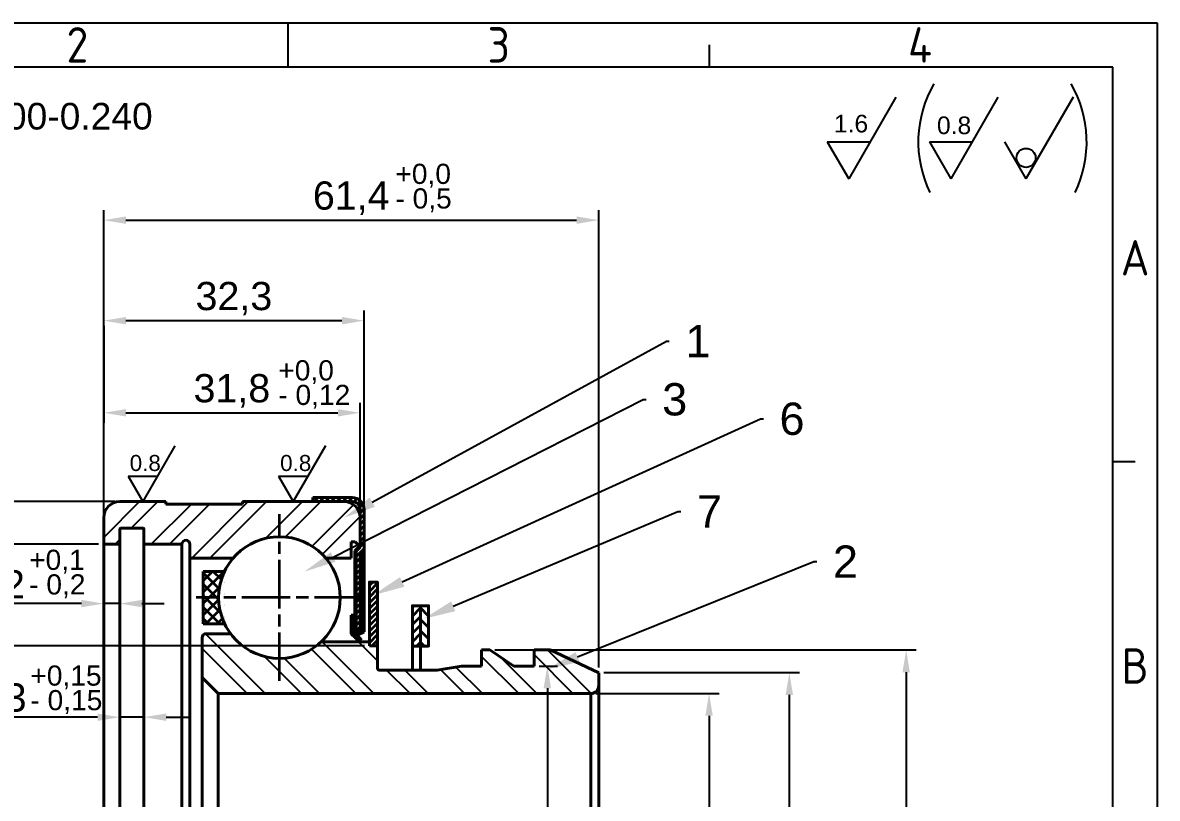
# Model space of a CAD drawing. Header units: millimetres. Extents: x 5113 to 5687, y 1135 to 1444.
# Drawn here: x 5193.7 to 5334.5, y 1347.5 to 1443.7 of the extents above; entities that cross this region are included whole.
import ezdxf
from ezdxf import colors
from ezdxf.entities.mleader import LeaderData, LeaderLine
from ezdxf.enums import TextEntityAlignment as Align
from ezdxf.math import Vec2, Vec3

# ---------------------------------------------------------------- set-up
doc = ezdxf.new("R2010")
doc.units = ezdxf.units.MM
doc.linetypes.add('ACAD_ISO02W100', pattern=[15, 12, -3])
doc.linetypes.add('AM_ISO08W050x2', pattern=[9, 6, -0.75, 1.5, -0.75])
for name, color, linetype, lineweight in [('AM_0', 7, 'Continuous', 40), ('AM_5', 1, 'Continuous', 25), ('AM_6', 2, 'Continuous', 35), ('AM_7', 4, 'Continuous', 35), ('AM_8', 40, 'ACAD_ISO02W100', 35)]:
    doc.layers.add(name, color=color, linetype=linetype, lineweight=lineweight)
doc.styles.add('ACISOTS', font='isocp.shx', dxfattribs={"height": 1})
doc.styles.get("Standard").update_dxf_attribs({"font": 'arial.ttf'})
doc.dimstyles.new('ISO-25', dxfattribs={"dimtxt": 3.5, "dimasz": 2.75, "dimexe": 1.25, "dimexo": 0.625, "dimtad": 1, "dimtxsty": 'Standard', "dimcen": 2.5, "dimadec": 0, "dimazin": 0, "dimtfac": 1, "dimtmove": 0, "dimatfit": 3, "dimfxl": 1, "dimarcsym": 0})

# ---------------------------------------------------------------- blocks, each defined once
blk = doc.blocks.new('*D21')
at = {"layer": 'AM_5', "color": 0, "lineweight": -2, "ltscale": 0.25, "transparency": 16777216}
for p, q in [((5203.79, 1382.95), (5203.79, 1420.47)), ((5265.19, 1363.74), (5265.19, 1420.47)), ((5206.54, 1419.22), (5262.44, 1419.22))]:
    blk.add_line(p, q, dxfattribs=at)
at = {"layer": 'AM_5', "color": 0, "ltscale": 0.25, "transparency": 16777216}
for points in [[(5206.54, 1419.68), (5206.54, 1418.76), (5203.79, 1419.22)], [(5262.44, 1419.68), (5262.44, 1418.76), (5265.19, 1419.22)]]:
    blk.add_solid(points, dxfattribs=at)
at = {"layer": 'Defpoints', "color": 0, "ltscale": 0.25, "transparency": 16777216}
for p in [(5265.19, 1419.22), (5203.79, 1382.33), (5265.19, 1363.12)]:
    blk.add_point(p, dxfattribs=at)
at = {"layer": 'AM_5', "color": 0, "ltscale": 0.25, "transparency": 16777216, "insert": (5234.49, 1421.95), "char_height": 3.5, "attachment_point": 5}
blk.add_mtext('61,4', dxfattribs=at)
blk = doc.blocks.new('*D22')
at = {"layer": 'AM_5', "color": 0, "lineweight": -2, "ltscale": 0.25, "transparency": 16777216}
for p, q in [((5203.79, 1393.88), (5203.79, 1408.01)), ((5236.09, 1383.95), (5236.09, 1408.01)), ((5206.54, 1406.76), (5233.34, 1406.76))]:
    blk.add_line(p, q, dxfattribs=at)
at = {"layer": 'AM_5', "color": 0, "ltscale": 0.25, "transparency": 16777216}
for points in [[(5206.54, 1407.22), (5206.54, 1406.3), (5203.79, 1406.76)], [(5233.34, 1407.22), (5233.34, 1406.3), (5236.09, 1406.76)]]:
    blk.add_solid(points, dxfattribs=at)
at = {"layer": 'Defpoints', "color": 0, "ltscale": 0.25, "transparency": 16777216}
for p in [(5236.09, 1406.76), (5203.79, 1393.26), (5236.09, 1383.33)]:
    blk.add_point(p, dxfattribs=at)
at = {"layer": 'AM_5', "color": 0, "ltscale": 0.25, "transparency": 16777216, "insert": (5219.94, 1409.49), "char_height": 3.5, "attachment_point": 5}
blk.add_mtext('32,3', dxfattribs=at)
blk = doc.blocks.new('*D23')
at = {"layer": 'AM_5', "color": 0, "lineweight": -2, "ltscale": 0.25, "transparency": 16777216}
for p, q in [((5203.79, 1406.13), (5203.79, 1394.09)), ((5235.59, 1382.95), (5235.59, 1396.59)), ((5206.54, 1395.34), (5232.84, 1395.34))]:
    blk.add_line(p, q, dxfattribs=at)
at = {"layer": 'AM_5', "color": 0, "ltscale": 0.25, "transparency": 16777216}
for points in [[(5206.54, 1395.79), (5206.54, 1394.88), (5203.79, 1395.34)], [(5232.84, 1395.79), (5232.84, 1394.88), (5235.59, 1395.34)]]:
    blk.add_solid(points, dxfattribs=at)
at = {"layer": 'Defpoints', "color": 0, "ltscale": 0.25, "transparency": 16777216}
for p in [(5203.79, 1406.76), (5235.59, 1395.34), (5235.59, 1382.33)]:
    blk.add_point(p, dxfattribs=at)
at = {"layer": 'AM_5', "color": 0, "ltscale": 0.25, "transparency": 16777216, "insert": (5219.69, 1398.06), "char_height": 3.5, "attachment_point": 5}
blk.add_mtext('31,8', dxfattribs=at)
blk = doc.blocks.new('*D13')
at = {"layer": 'AM_5', "color": 0, "lineweight": -2, "ltscale": 0.25, "transparency": 16777216}
for p, q in [((5203.79, 1372.17), (5203.79, 1372.93)), ((5205.79, 1372.17), (5205.79, 1372.93)), ((5201.04, 1371.68), (5190.88, 1371.68)), ((5205.79, 1371.68), (5203.79, 1371.68)), ((5208.54, 1371.68), (5211.29, 1371.68))]:
    blk.add_line(p, q, dxfattribs=at)
at = {"layer": 'AM_5', "color": 0, "ltscale": 0.25, "transparency": 16777216}
for points in [[(5201.04, 1372.14), (5201.04, 1371.23), (5203.79, 1371.68)], [(5208.54, 1372.14), (5208.54, 1371.23), (5205.79, 1371.68)]]:
    blk.add_solid(points, dxfattribs=at)
at = {"layer": 'Defpoints', "color": 0, "ltscale": 0.25, "transparency": 16777216}
for p in [(5203.79, 1371.55), (5205.79, 1371.68), (5205.79, 1371.55)]:
    blk.add_point(p, dxfattribs=at)
at = {"layer": 'AM_5', "color": 0, "ltscale": 0.25, "transparency": 16777216, "insert": (5192.66, 1374.07), "char_height": 3.5, "attachment_point": 5}
blk.add_mtext('2', dxfattribs=at)
blk = doc.blocks.new('*D14')
at = {"layer": 'AM_5', "color": 0, "lineweight": -2, "ltscale": 0.25, "transparency": 16777216}
for p, q in [((5205.79, 1358.03), (5205.79, 1358.85)), ((5208.79, 1358.03), (5208.79, 1358.85)), ((5203.04, 1357.6), (5191.1, 1357.6)), ((5208.79, 1357.6), (5205.79, 1357.6)), ((5211.54, 1357.6), (5214.29, 1357.6))]:
    blk.add_line(p, q, dxfattribs=at)
at = {"layer": 'AM_5', "color": 0, "ltscale": 0.25, "transparency": 16777216}
for points in [[(5203.04, 1358.06), (5203.04, 1357.14), (5205.79, 1357.6)], [(5211.54, 1358.06), (5211.54, 1357.14), (5208.79, 1357.6)]]:
    blk.add_solid(points, dxfattribs=at)
at = {"layer": 'Defpoints', "color": 0, "ltscale": 0.25, "transparency": 16777216}
for p in [(5205.79, 1357.4), (5208.79, 1357.6), (5208.79, 1357.4)]:
    blk.add_point(p, dxfattribs=at)
at = {"layer": 'AM_5', "color": 0, "ltscale": 0.25, "transparency": 16777216, "insert": (5192.87, 1360.01), "char_height": 3.5, "attachment_point": 5}
blk.add_mtext('3', dxfattribs=at)
blk = doc.blocks.new('*D24')
at = {"layer": 'AM_5', "color": 0, "lineweight": -2, "ltscale": 0.25, "transparency": 16777216}
for p, q in [((5205.16, 1384.33), (5153.18, 1384.33)), ((5154.43, 1381.58), (5154.43, 1261.48)), ((5205.16, 1258.73), (5153.18, 1258.73))]:
    blk.add_line(p, q, dxfattribs=at)
at = {"layer": 'AM_5', "color": 0, "ltscale": 0.25, "transparency": 16777216}
for points in [[(5153.97, 1381.58), (5154.88, 1381.58), (5154.43, 1384.33)], [(5153.97, 1261.48), (5154.88, 1261.48), (5154.43, 1258.73)]]:
    blk.add_solid(points, dxfattribs=at)
at = {"layer": 'Defpoints', "color": 0, "ltscale": 0.25, "transparency": 16777216}
for p in [(5205.79, 1384.33), (5154.43, 1258.73), (5205.79, 1258.73)]:
    blk.add_point(p, dxfattribs=at)
at = {"layer": 'AM_5', "color": 0, "ltscale": 0.25, "transparency": 16777216, "insert": (5151.64, 1321.19), "char_height": 3.5, "attachment_point": 5, "rotation": 90}
blk.add_mtext('%%C125,6', dxfattribs=at)
blk = doc.blocks.new('*D25')
at = {"layer": 'AM_5', "color": 0, "lineweight": -2, "ltscale": 0.25, "transparency": 16777216}
for p, q in [((5203.16, 1379.03), (5165.71, 1379.03)), ((5166.96, 1376.28), (5166.96, 1266.78)), ((5203.16, 1264.03), (5165.71, 1264.03))]:
    blk.add_line(p, q, dxfattribs=at)
at = {"layer": 'AM_5', "color": 0, "ltscale": 0.25, "transparency": 16777216}
for points in [[(5166.5, 1376.28), (5167.42, 1376.28), (5166.96, 1379.03)], [(5166.5, 1266.78), (5167.42, 1266.78), (5166.96, 1264.03)]]:
    blk.add_solid(points, dxfattribs=at)
at = {"layer": 'Defpoints', "color": 0, "ltscale": 0.25, "transparency": 16777216}
for p in [(5203.79, 1379.03), (5166.96, 1264.03), (5203.79, 1264.03)]:
    blk.add_point(p, dxfattribs=at)
at = {"layer": 'AM_5', "color": 0, "ltscale": 0.25, "transparency": 16777216, "insert": (5164.45, 1321.53), "char_height": 3.5, "attachment_point": 5, "rotation": 90}
blk.add_mtext('%%C115', dxfattribs=at)
blk = doc.blocks.new('*D17')
at = {"layer": 'AM_5', "color": 0, "lineweight": -2, "ltscale": 0.25, "transparency": 16777216}
for p, q in [((5264.81, 1360.53), (5280.12, 1360.53)), ((5278.87, 1357.78), (5278.87, 1285.28)), ((5264.81, 1282.53), (5280.12, 1282.53))]:
    blk.add_line(p, q, dxfattribs=at)
at = {"layer": 'AM_5', "color": 0, "ltscale": 0.25, "transparency": 16777216}
for points in [[(5278.41, 1357.78), (5279.33, 1357.78), (5278.87, 1360.53)], [(5278.41, 1285.28), (5279.33, 1285.28), (5278.87, 1282.53)]]:
    blk.add_solid(points, dxfattribs=at)
at = {"layer": 'Defpoints', "color": 0, "ltscale": 0.25, "transparency": 16777216}
for p in [(5264.19, 1360.53), (5264.19, 1282.53), (5278.87, 1282.53)]:
    blk.add_point(p, dxfattribs=at)
at = {"layer": 'AM_5', "color": 0, "ltscale": 0.25, "transparency": 16777216, "insert": (5276.36, 1321.53), "char_height": 3.5, "attachment_point": 5, "rotation": 90}
blk.add_mtext('%%c78', dxfattribs=at)
blk = doc.blocks.new('*D12')
at = {"layer": 'AM_5', "color": 0, "lineweight": -2, "ltscale": 0.25, "transparency": 16777216}
for p, q in [((5252.28, 1365.93), (5304.56, 1365.93)), ((5303.31, 1363.18), (5303.31, 1279.88)), ((5259.78, 1277.13), (5304.56, 1277.13))]:
    blk.add_line(p, q, dxfattribs=at)
at = {"layer": 'AM_5', "color": 0, "ltscale": 0.25, "transparency": 16777216}
for points in [[(5302.85, 1363.18), (5303.76, 1363.18), (5303.31, 1365.93)], [(5302.85, 1279.88), (5303.76, 1279.88), (5303.31, 1277.13)]]:
    blk.add_solid(points, dxfattribs=at)
at = {"layer": 'Defpoints', "color": 0, "ltscale": 0.25, "transparency": 16777216}
for p in [(5251.66, 1365.93), (5259.16, 1277.13), (5303.31, 1277.13)]:
    blk.add_point(p, dxfattribs=at)
at = {"layer": 'AM_5', "color": 0, "ltscale": 0.25, "transparency": 16777216, "insert": (5300.8, 1321.53), "char_height": 3.5, "attachment_point": 5, "rotation": 90}
blk.add_mtext('%%C89', dxfattribs=at)
blk = doc.blocks.new('*D18')
at = {"layer": 'AM_5', "color": 0, "lineweight": -2, "ltscale": 0.25, "transparency": 16777216}
for p, q in [((5265.81, 1363.12), (5290.07, 1363.12)), ((5288.82, 1360.37), (5288.82, 1282.69)), ((5265.81, 1279.94), (5290.07, 1279.94))]:
    blk.add_line(p, q, dxfattribs=at)
at = {"layer": 'AM_5', "color": 0, "ltscale": 0.25, "transparency": 16777216}
for points in [[(5288.36, 1360.37), (5289.28, 1360.37), (5288.82, 1363.12)], [(5288.36, 1282.69), (5289.28, 1282.69), (5288.82, 1279.94)]]:
    blk.add_solid(points, dxfattribs=at)
at = {"layer": 'Defpoints', "color": 0, "ltscale": 0.25, "transparency": 16777216}
for p in [(5265.19, 1363.12), (5265.19, 1279.94), (5288.82, 1279.94)]:
    blk.add_point(p, dxfattribs=at)
at = {"layer": 'AM_5', "color": 0, "ltscale": 0.25, "transparency": 16777216, "insert": (5286.31, 1321.53), "char_height": 3.5, "attachment_point": 5, "rotation": 90}
blk.add_mtext('%%C81', dxfattribs=at)
blk = doc.blocks.new('*D20')
at = {"layer": 'AM_5', "color": 0, "lineweight": -2, "ltscale": 0.25, "transparency": 16777216}
for p, q in [((5257.78, 1363.93), (5260.06, 1363.93)), ((5258.81, 1361.18), (5258.81, 1281.88)), ((5257.78, 1279.13), (5260.06, 1279.13))]:
    blk.add_line(p, q, dxfattribs=at)
at = {"layer": 'AM_5', "color": 0, "ltscale": 0.25, "transparency": 16777216}
for points in [[(5258.35, 1361.18), (5259.27, 1361.18), (5258.81, 1363.93)], [(5258.35, 1281.88), (5259.27, 1281.88), (5258.81, 1279.13)]]:
    blk.add_solid(points, dxfattribs=at)
at = {"layer": 'Defpoints', "color": 0, "ltscale": 0.25, "transparency": 16777216}
for p in [(5257.16, 1363.93), (5257.16, 1279.13), (5258.81, 1279.13)]:
    blk.add_point(p, dxfattribs=at)
at = {"layer": 'AM_5', "color": 0, "ltscale": 0.25, "transparency": 16777216, "insert": (5256.3, 1321.53), "char_height": 3.5, "attachment_point": 5, "rotation": 90}
blk.add_mtext('%%c87', dxfattribs=at)
blk = doc.blocks.new('*D68')
at = {"layer": 'AM_5', "color": 0, "lineweight": -2, "ltscale": 0.25, "transparency": 16777216}
for p, q in [((5236.12, 1366.43), (5177.72, 1366.43)), ((5178.97, 1363.68), (5178.97, 1279.38)), ((5236.12, 1276.63), (5177.72, 1276.63))]:
    blk.add_line(p, q, dxfattribs=at)
at = {"layer": 'AM_5', "color": 0, "ltscale": 0.25, "transparency": 16777216}
for points in [[(5178.51, 1363.68), (5179.43, 1363.68), (5178.97, 1366.43)], [(5178.51, 1279.38), (5179.43, 1279.38), (5178.97, 1276.63)]]:
    blk.add_solid(points, dxfattribs=at)
at = {"layer": 'Defpoints', "color": 0, "ltscale": 0.25, "transparency": 16777216}
for p in [(5236.75, 1366.43), (5178.97, 1276.63), (5236.75, 1276.63)]:
    blk.add_point(p, dxfattribs=at)
at = {"layer": 'AM_5', "color": 0, "ltscale": 0.25, "transparency": 16777216, "insert": (5176.18, 1321.53), "char_height": 3.5, "attachment_point": 5, "rotation": 90}
blk.add_mtext('%%c89,8', dxfattribs=at)

msp = doc.modelspace()

# ---------------------------------------------------------------- hatches: boundary and pattern name
at = {"layer": 'AM_5', "ltscale": 0.25}
h = msp.add_hatch(dxfattribs=at)
h.set_pattern_fill('ANSI32', color=256, scale=0.5)
h.set_pattern_definition([(45, (293.058, -15.095), (-3.367596, 3.367596), []), (45, (295.303, -15.095), (-3.367596, 3.367596), [])])
h.paths.add_polyline_path([(5235.59, 1382.33, 0.4142136), (5233.59, 1384.33), (5229.739, 1384.33), (5221.002, 1384.33), (5221.002, 1384.03), (5211.489, 1384.03), (5211.489, 1384.33), (5205.79, 1384.33, 0.4142136), (5203.79, 1382.33), (5203.79, 1379.03), (5205.79, 1379.03), (5205.79, 1381.03), (5208.79, 1381.03), (5208.79, 1379.03), (5213.49, 1379.03, -1), (5214.49, 1379.03), (5214.49, 1377.326), (5219.856, 1377.326, -0.4610599), (5231.324, 1377.326), (5234.49, 1377.326), (5234.49, 1379.326), (5234.99, 1379.326), (5235.29, 1379.026), (5235.343, 1379.026), (5235.59, 1379.152)])
h.paths.add_polyline_path([(5219.856, 1265.733), (5214.49, 1265.733), (5214.49, 1263.857), (5210.247, 1258.73), (5211.489, 1258.73), (5211.489, 1259.03), (5221.002, 1259.03), (5221.002, 1258.73), (5233.59, 1258.73, 0.4142136), (5235.59, 1260.73), (5235.59, 1264.033), (5235.29, 1264.033), (5234.99, 1263.733), (5234.49, 1263.733), (5234.49, 1265.733), (5231.324, 1265.733, -0.4610599)])
h = msp.add_hatch(dxfattribs=at)
h.set_pattern_fill('ANSI32', color=256, scale=0.5, angle=90)
h.set_pattern_definition([(135, (293.058, -15.095), (-3.367596, -3.367596), []), (135, (293.058, -12.85), (-3.367596, -3.367596), [])])
h.paths.add_polyline_path([(5219.522, 1367.953), (5216.49, 1367.953, 0.4142136), (5215.99, 1367.453), (5215.99, 1362.53), (5217.99, 1360.53), (5264.19, 1360.53, 0.4142136), (5265.19, 1361.53), (5265.19, 1363.118), (5259.159, 1365.93), (5257.159, 1365.93), (5257.159, 1363.93), (5254.659, 1363.93), (5251.659, 1365.93), (5250.659, 1365.93), (5250.659, 1363.93), (5248.159, 1363.93), (5245.159, 1363.43), (5237.996, 1363.43, -0.4142136), (5237.746, 1363.68), (5237.746, 1366.428), (5236.746, 1366.428), (5236.746, 1366.928), (5230.746, 1366.928, -0.4490336)])
h.paths.add_polyline_path([(5265.19, 1281.53, 0.4142136), (5264.19, 1282.53), (5230.213, 1282.53), (5232.928, 1276.132), (5236.746, 1276.132), (5236.746, 1276.632), (5237.746, 1276.632), (5237.746, 1279.38, -0.4142136), (5237.996, 1279.63), (5245.159, 1279.63), (5248.159, 1279.13), (5250.659, 1279.13), (5250.659, 1277.13), (5251.659, 1277.13), (5254.659, 1279.13), (5257.159, 1279.13), (5257.159, 1277.13), (5259.159, 1277.13), (5265.19, 1279.942)])
h.paths.add_polyline_path([(5230.213, 1282.53), (5217.99, 1282.53), (5215.99, 1280.53), (5215.99, 1275.606, 0.4142136), (5216.49, 1275.106), (5219.522, 1275.106, -0.4490336), (5230.746, 1276.132), (5232.928, 1276.132)])
at = {"layer": 'AM_8'}
h = msp.add_hatch(dxfattribs=at)
h.set_pattern_fill('_U', color=256, scale=0.5, angle=45, style=0, pattern_type=0)
h.set_pattern_definition([(45, (5119.0425, 1148.32116), (-0.3535534, 0.3535534), [])])
edge = h.paths.add_edge_path()
edge.add_line((5229.739, 1384.33), (5234.59, 1384.33))
edge.add_arc((5234.59, 1383.33), 1, 0, 90, ccw=False)
edge.add_line((5235.59, 1383.33), (5235.59, 1378.665))
edge.add_line((5235.59, 1378.665), (5235.09, 1378.165))
edge.add_line((5235.09, 1378.165), (5235.09, 1368.446))
edge.add_line((5235.09, 1368.446), (5235.59, 1368.446))
edge.add_line((5235.59, 1368.446), (5235.59, 1377.958))
edge.add_line((5235.59, 1377.958), (5236.09, 1378.458))
edge.add_line((5236.09, 1378.458), (5236.09, 1383.33))
edge.add_arc((5234.59, 1383.33), 1.5, 0, 90)
edge.add_line((5234.59, 1384.83), (5229.739, 1384.83))
edge.add_line((5229.739, 1384.83), (5229.739, 1384.33))
h = msp.add_hatch(dxfattribs=at)
h.set_pattern_fill('_U', color=256, scale=0.3, angle=45, style=0, double=1, pattern_type=0)
h.set_pattern_definition([(45, (5119.0425, 1148.32116), (-0.21213203, 0.21213203), []), (135, (5119.0425, 1148.32116), (-0.21213203, -0.21213203), [])])
h.paths.add_polyline_path([(5235.59, 1377.958), (5235.59, 1368.446), (5235.09, 1368.446), (5235.09, 1378.165), (5235.59, 1378.665), (5235.59, 1378.902), (5234.924, 1378.236), (5234.924, 1370.251), (5234.496, 1370.251), (5234.496, 1367.93), (5235.573, 1366.928), (5235.764, 1367.133), (5235.243, 1367.768), (5236.09, 1368.162), (5236.09, 1378.458)])
h = msp.add_hatch(dxfattribs=at)
h.set_pattern_fill('_U', color=256, angle=45, style=0, double=1, pattern_type=0)
h.set_pattern_definition([(45, (5119.0425, 1151.5538), (-0.7071068, 0.7071068), []), (135, (5119.0425, 1151.5538), (-0.7071068, -0.7071068), [])])
edge = h.paths.add_edge_path()
edge.add_arc((5225.59, 1372.43), 7.54, 154.44874, 205.65102, ccw=False)
edge.add_line((5218.787, 1375.682), (5216.13, 1375.682))
edge.add_line((5216.13, 1375.682), (5216.13, 1369.166))
edge.add_line((5216.13, 1369.166), (5218.792, 1369.166))
h = msp.add_hatch(dxfattribs=at)
h.set_pattern_fill('_U', color=256, scale=0.5, angle=45, style=0, pattern_type=0)
h.set_pattern_definition([(45, (5119.0425, 1151.5538), (-0.3535534, 0.3535534), [])])
h.paths.add_polyline_path([(5236.746, 1374.349), (5236.746, 1366.428), (5237.746, 1366.428), (5237.746, 1374.349)])
h = msp.add_hatch(dxfattribs=at)
h.set_pattern_fill('_U', color=256, scale=0.75, angle=45, style=0, pattern_type=0)
h.set_pattern_definition([(45, (5115.2735, 1151.0538), (-0.53033, 0.53033), [])])
h.paths.add_polyline_path([(5243.082, 1366.408), (5243.082, 1371.408), (5242.082, 1371.408), (5242.082, 1366.408)])
h = msp.add_hatch(dxfattribs=at)
h.set_pattern_fill('_U', color=256, angle=135, style=0, pattern_type=0)
h.set_pattern_definition([(135, (5115.2735, 1151.0538), (-0.7071068, -0.7071068), [])])
h.paths.add_polyline_path([(5244.082, 1366.408), (5244.082, 1371.408), (5243.082, 1371.408), (5243.082, 1366.408)])

# ---------------------------------------------------------------- linework, layer by layer
at = {"color": 135, "lineweight": 25}
for p, q in [((5113.354, 1443.702), (5334.454, 1443.702)), ((5226.654, 1438.202), (5226.654, 1443.702)), ((5334.454, 1443.702), (5334.454, 1134.602)), ((5278.904, 1438.202), (5278.904, 1440.952)), ((5331.704, 1389.252), (5328.954, 1389.252))]:
    msp.add_line(p, q, dxfattribs=at)
for p, q in [((5328.954, 1438.202), (5134.254, 1438.202)), ((5328.954, 1140.102), (5328.954, 1438.202))]:
    msp.add_line(p, q)
at = {"layer": 'AM_0'}
for p, q in [((5229.739, 1384.33), (5229.739, 1384.83)), ((5229.739, 1384.83), (5234.59, 1384.83)), ((5205.79, 1384.33), (5211.489, 1384.33)), ((5211.489, 1384.33), (5211.489, 1384.03)), ((5211.489, 1384.03), (5221.002, 1384.03)), ((5221.002, 1384.03), (5221.002, 1384.33)), ((5221.002, 1384.33), (5233.59, 1384.33)), ((5229.739, 1384.33), (5234.59, 1384.33)), ((5235.59, 1383.33), (5235.59, 1378.665)), ((5236.09, 1383.33), (5236.09, 1368.162)), ((5203.79, 1382.33), (5203.79, 1379.03)), ((5235.59, 1382.33), (5235.59, 1379.026)), ((5205.79, 1379.03), (5205.79, 1380.93)), ((5205.89, 1381.03), (5208.69, 1381.03)), ((5208.79, 1380.93), (5208.79, 1379.03)), ((5203.79, 1379.03), (5205.79, 1379.03)), ((5203.79, 1379.03), (5205.79, 1379.03)), ((5203.79, 1379.03), (5203.79, 1264.03)), ((5205.79, 1264.03), (5205.79, 1379.03)), ((5208.79, 1379.03), (5213.49, 1379.03)), ((5208.79, 1379.03), (5208.79, 1264.03)), ((5213.49, 1264.03), (5213.49, 1379.03)), ((5214.49, 1377.326), (5214.49, 1379.03)), ((5234.99, 1379.326), (5234.49, 1379.326)), ((5234.49, 1379.326), (5234.49, 1377.326)), ((5234.99, 1379.326), (5235.29, 1379.026)), ((5235.59, 1379.026), (5235.29, 1379.026)), ((5235.59, 1378.902), (5234.924, 1378.236)), ((5234.924, 1378.236), (5234.924, 1370.251)), ((5235.59, 1378.665), (5235.09, 1378.165)), ((5235.09, 1378.165), (5235.09, 1368.446)), ((5235.59, 1377.958), (5236.09, 1378.458)), ((5235.59, 1368.446), (5235.59, 1377.958)), ((5219.856, 1377.326), (5214.49, 1377.326)), ((5214.49, 1377.326), (5214.49, 1265.733)), ((5234.49, 1377.326), (5231.324, 1377.326)), ((5216.13, 1369.166), (5216.13, 1375.682)), ((5216.13, 1375.682), (5218.787, 1375.682)), ((5218.792, 1369.166), (5216.13, 1369.166)), ((5234.924, 1370.251), (5234.496, 1370.251)), ((5234.496, 1370.251), (5234.496, 1367.93)), ((5219.522, 1367.953), (5216.49, 1367.953)), ((5235.573, 1366.928), (5234.496, 1367.93)), ((5235.09, 1368.446), (5235.59, 1368.446)), ((5236.09, 1368.162), (5235.243, 1367.768)), ((5235.243, 1367.768), (5235.764, 1367.133)), ((5215.99, 1367.453), (5215.99, 1362.53)), ((5230.746, 1366.928), (5236.746, 1366.928)), ((5235.764, 1367.133), (5235.573, 1366.928)), ((5236.746, 1366.928), (5236.746, 1366.428)), ((5236.746, 1366.428), (5237.746, 1366.428)), ((5237.746, 1363.68), (5237.746, 1366.428)), ((5242.082, 1366.408), (5242.082, 1363.43)), ((5243.082, 1366.408), (5243.082, 1363.43)), ((5257.159, 1365.93), (5259.159, 1365.93)), ((5257.159, 1365.93), (5257.159, 1363.93)), ((5259.159, 1365.93), (5265.19, 1363.118)), ((5215.99, 1362.53), (5217.99, 1360.53)), ((5215.99, 1280.53), (5215.99, 1362.53)), ((5265.19, 1363.118), (5265.19, 1361.53)), ((5265.19, 1361.53), (5265.19, 1281.53)), ((5264.19, 1360.53), (5217.99, 1360.53)), ((5217.99, 1360.53), (5217.99, 1282.53)), ((5264.19, 1282.53), (5264.19, 1360.53))]:
    msp.add_line(p, q, dxfattribs=at)
at = {"layer": 'AM_0', "ltscale": 0.25}
for p, q in [((5251.659, 1365.93), (5250.659, 1365.93)), ((5250.659, 1365.93), (5250.659, 1363.93)), ((5251.659, 1365.93), (5254.659, 1363.93)), ((5259.159, 1365.93), (5257.159, 1365.93)), ((5245.159, 1363.43), (5248.159, 1363.93)), ((5250.659, 1363.93), (5248.159, 1363.93)), ((5257.159, 1363.93), (5254.659, 1363.93)), ((5245.159, 1363.43), (5237.996, 1363.43))]:
    msp.add_line(p, q, dxfattribs=at)
at = {"layer": 'AM_0'}
for points in [[(5236.746, 1366.428), (5237.746, 1366.428), (5237.746, 1374.349), (5236.746, 1374.349)], [(5242.082, 1366.408), (5243.082, 1366.408), (5243.082, 1371.408), (5242.082, 1371.408)], [(5243.082, 1366.408), (5244.082, 1366.408), (5244.082, 1371.408), (5243.082, 1371.408)]]:
    msp.add_lwpolyline(points, close=True, dxfattribs=at)
msp.add_circle((5225.59, 1372.43), 7.54, dxfattribs=at)
for centre, radius, start, end in [((5234.59, 1383.33), 1.5, 0, 90), ((5205.79, 1382.33), 2, 90, 180), ((5233.59, 1382.33), 2, 0, 90), ((5234.59, 1383.33), 1, 0, 90), ((5205.89, 1380.93), 0.1, 90, 180), ((5208.69, 1380.93), 0.1, 0, 90), ((5213.99, 1379.03), 0.5, 0, 180), ((5216.49, 1367.453), 0.5, 90, 180), ((5237.996, 1363.68), 0.25, 180, 270), ((5264.19, 1361.53), 1, 270, 0)]:
    msp.add_arc(centre, radius, start, end, dxfattribs=at)
at = {"layer": 'AM_5'}
for p, q in [((5302.032, 1434.467), (5296.183, 1424.337)), ((5314.698, 1434.467), (5308.85, 1424.337)), ((5324.012, 1434.467), (5318.163, 1424.337)), ((5293.525, 1428.941), (5298.842, 1428.941)), ((5293.525, 1428.941), (5296.183, 1424.337)), ((5306.191, 1428.941), (5311.508, 1428.941)), ((5306.191, 1428.941), (5308.85, 1424.337)), ((5315.504, 1428.941), (5318.163, 1424.337)), ((5212.627, 1391.237), (5208.64, 1384.33)), ((5231.283, 1391.237), (5227.296, 1384.33)), ((5206.827, 1387.469), (5210.452, 1387.469)), ((5206.827, 1387.469), (5208.64, 1384.33)), ((5225.483, 1387.469), (5229.108, 1387.469)), ((5225.483, 1387.469), (5227.296, 1384.33))]:
    msp.add_line(p, q, dxfattribs=at)
msp.add_circle((5318.173, 1426.946), 1.179, dxfattribs=at)
for centre, start, end in [((5319.125, 1428.931), 149.81687, 205.95777), ((5311.385, 1428.931), 334.04223, 30.18313)]:
    msp.add_arc(centre, 14.317, start, end, dxfattribs=at)
at = {"layer": 'AM_7', "linetype": 'AM_ISO08W050x2'}
for p, q in [((5225.59, 1362.089), (5225.59, 1382.77)), ((5235.93, 1372.43), (5215.249, 1372.43))]:
    msp.add_line(p, q, dxfattribs=at)

# ---------------------------------------------------------------- texts
at = {"color": 135, "lineweight": 25, "style": 'ACISOTS'}
for s, p in [('2', (5200.529, 1440.952)), ('3', (5252.779, 1440.952)), ('4', (5305.029, 1440.952)), ('A', (5331.704, 1414.552)), ('B', (5331.704, 1363.952))]:
    msp.add_text(s, height=4.4, dxfattribs=at).set_placement(p, align=Align.MIDDLE)
at = {"layer": 'AM_5', "attachment_point": 1}
for s, insert, char_height in [('1.6', (5294.346, 1432.284), 2.1882), ('0.8', (5307.127, 1432.073), 2.1882), ('0.8', (5207.016, 1390.11), 1.9892), ('0.8', (5225.673, 1390.11), 1.9892)]:
    msp.add_mtext_dynamic_manual_height_columns(s, width=18.23779, gutter_width=12.5, heights=[0], dxfattribs=dict(at, insert=insert, char_height=char_height))
at = {"layer": 'AM_5', "ltscale": 0.25, "char_height": 2.5, "attachment_point": 1}
for s, insert in [('+0,0', (5239.967, 1426.213)), ('- 0,5', (5239.967, 1423.165)), ('+0,0', (5225.444, 1401.854)), ('- 0,12', (5225.444, 1398.806)), ('+0,1', (5194.545, 1378.36)), ('- 0,2', (5194.545, 1375.312)), ('+0,15', (5194.698, 1364.012)), ('- 0,15', (5194.698, 1360.964))]:
    msp.add_mtext_dynamic_manual_height_columns(s, width=19.01484, gutter_width=12.5, heights=[0], dxfattribs=dict(at, insert=insert))
at = {"layer": 'AM_6', "color": 1}
msp.add_text('AXIAL CLEARANCE: 0.200-0.240', height=3.3, dxfattribs=at).set_placement((5140.177, 1430.46))

# ---------------------------------------------------------------- dimensions: what is measured, and where the dimension line sits
at = {"layer": 'AM_5', "ltscale": 0.25}
for base, p1, p2, picture, middle in [((5265.19, 1419.223), (5203.79, 1382.33), (5265.19, 1363.118), '*D21', (5234.49, 1421.951)), ((5236.09, 1406.76), (5203.79, 1393.256), (5236.09, 1383.33), '*D22', (5219.94, 1409.488)), ((5235.59, 1395.336), (5203.79, 1406.76), (5235.59, 1382.33), '*D23', (5219.69, 1398.065))]:
    dim = msp.add_linear_dim(base=base, p1=p1, p2=p2, dimstyle='ISO-25', dxfattribs=at)
    dim.commit()
    dim.dimension.update_dxf_attribs({"geometry": picture, "text_midpoint": middle})
for base, p1, p2, text, picture, middle in [((5154.426, 1258.73), (5205.79, 1384.33), (5205.79, 1258.73), '%%C125,6', '*D24', (5154.426, 1321.195)), ((5303.306, 1277.13), (5251.659, 1365.93), (5259.159, 1277.13), '%%C89', '*D12', (5303.306, 1321.53)), ((5258.81, 1279.13), (5257.159, 1363.93), (5257.159, 1279.13), '%%c87', '*D20', (5258.81, 1321.53))]:
    dim = msp.add_linear_dim(base=base, p1=p1, p2=p2, angle=90, text=text, dimstyle='ISO-25', dxfattribs=at)
    dim.commit()
    dim.dimension.update_dxf_attribs({"geometry": picture, "text_midpoint": middle, "dimtype": 160})
for base, p1, p2, text, picture, middle in [((5166.959, 1264.03), (5203.79, 1379.03), (5203.79, 1264.03), '%%C115', '*D25', (5164.449, 1321.53)), ((5178.97, 1276.632), (5236.746, 1366.428), (5236.746, 1276.632), '%%c89,8', '*D68', (5176.184, 1321.53)), ((5288.823, 1279.942), (5265.19, 1363.118), (5265.19, 1279.942), '%%C81', '*D18', (5286.313, 1321.53)), ((5278.87, 1282.53), (5264.19, 1360.53), (5264.19, 1282.53), '%%c78', '*D17', (5276.36, 1321.53))]:
    dim = msp.add_linear_dim(base=base, p1=p1, p2=p2, angle=90, text=text, dimstyle='ISO-25', dxfattribs=at)
    dim.commit()
    dim.dimension.update_dxf_attribs({"geometry": picture, "text_midpoint": middle})
for base, p1, p2, picture, middle in [((5205.79, 1371.683), (5203.79, 1371.549), (5205.79, 1371.549), '*D13', (5192.662, 1371.683)), ((5208.79, 1357.601), (5205.79, 1357.401), (5208.79, 1357.401), '*D14', (5192.873, 1357.601))]:
    dim = msp.add_linear_dim(base=base, p1=p1, p2=p2, dimstyle='ISO-25', dxfattribs=at)
    dim.commit()
    dim.dimension.update_dxf_attribs({"geometry": picture, "text_midpoint": middle, "dimtype": 160})

# ---------------------------------------------------------------- leaders
at = {"layer": 'AM_5'}
ml = msp.add_multileader_mtext('Standard', dxfattribs=at)
ml.set_content('1', color=256)
ml.set_leader_properties()
ml.build(insert=Vec2(0, 0))
ml.multileader.update_dxf_attribs({"text_right_attachment_type": 6, "dogleg_length": 0.36})
ctx = ml.context
ctx.base_point, ctx.plane_origin = Vec3(5273.934, 1404.231), Vec3(5233.59, 1382.33)
ctx.right_attachment = 6
notes = []
notes.append((ctx, [(0, (1, 1, 0), (5273.574, 1404.231), (1, 0), 0.36, [(0, [(5233.59, 1382.33)], 0, [])])]))
ctx.mtext.insert, ctx.mtext.flow_direction = Vec3(5275.934, 1406.231), 5
ml = msp.add_multileader_mtext('Standard', dxfattribs=at)
ml.set_content('3', color=256)
ml.set_leader_properties()
ml.build(insert=Vec2(0, 0))
ml.multileader.update_dxf_attribs({"text_right_attachment_type": 6, "dogleg_length": 0.36})
ctx = ml.context
ctx.base_point, ctx.plane_origin = Vec3(5271.051, 1396.977), Vec3(5228.686, 1375.646)
ctx.right_attachment = 6
notes.append((ctx, [(1, (1, 1, 0), (5270.691, 1396.977), (1, 0), 0.36, [(0, [(5228.686, 1375.646)], 0, [])])]))
ctx.mtext.insert, ctx.mtext.flow_direction = Vec3(5273.051, 1399.013), 5
ml = msp.add_multileader_mtext('Standard', dxfattribs=at)
ml.set_content('6', color=256)
ml.set_leader_properties()
ml.build(insert=Vec2(0, 0))
ml.multileader.update_dxf_attribs({"text_right_attachment_type": 6, "dogleg_length": 0.36})
ctx = ml.context
ctx.base_point, ctx.plane_origin = Vec3(5285.601, 1394.6), Vec3(5237.173, 1372.712)
ctx.right_attachment = 6
notes.append((ctx, [(0, (1, 1, 0), (5285.241, 1394.6), (1, 0), 0.36, [(0, [(5237.173, 1372.712)], 0, [])])]))
ctx.mtext.insert, ctx.mtext.flow_direction = Vec3(5287.601, 1396.6), 5
ml = msp.add_multileader_mtext('Standard', dxfattribs=at)
ml.set_content('7', color=256)
ml.set_leader_properties()
ml.build(insert=Vec2(0, 0))
ml.multileader.update_dxf_attribs({"text_right_attachment_type": 6, "dogleg_length": 0.36})
ctx = ml.context
ctx.base_point, ctx.plane_origin = Vec3(5275.373, 1383.109), Vec3(5243.454, 1369.792)
ctx.right_attachment = 6
notes.append((ctx, [(0, (1, 1, 0), (5275.013, 1383.109), (1, 0), 0.36, [(0, [(5243.454, 1369.792)], 0, [])])]))
ctx.mtext.insert, ctx.mtext.flow_direction = Vec3(5277.373, 1385.109), 5
ml = msp.add_multileader_mtext('Standard', dxfattribs=at)
ml.set_content('2', color=256)
ml.set_leader_properties()
ml.build(insert=Vec2(0, 0))
ml.multileader.update_dxf_attribs({"text_right_attachment_type": 6, "dogleg_length": 0.36})
ctx = ml.context
ctx.base_point, ctx.plane_origin = Vec3(5292.229, 1376.886), Vec3(5258.851, 1363.566)
ctx.right_attachment = 6
notes.append((ctx, [(0, (1, 1, 0), (5291.869, 1376.886), (1, 0), 0.36, [(0, [(5258.851, 1363.566)], 0, [])])]))
ctx.mtext.insert, ctx.mtext.flow_direction = Vec3(5294.229, 1378.886), 5
for ctx, leaders in notes:
    for number, flags, end, landing, length, lines in leaders:
        leader = LeaderData()
        leader.index, (leader.has_last_leader_line, leader.has_dogleg_vector, leader.attachment_direction) = number, flags
        leader.last_leader_point, leader.dogleg_vector, leader.dogleg_length = Vec3(end), Vec3(landing), length
        for number, points, colour, breaks in lines:
            line = LeaderLine()
            line.index, line.vertices, line.color, line.breaks = number, Vec3.list(points), colors.encode_raw_color(colour), breaks
            leader.lines.append(line)
        ctx.leaders.append(leader)

doc.saveas('drawing.dxf')
